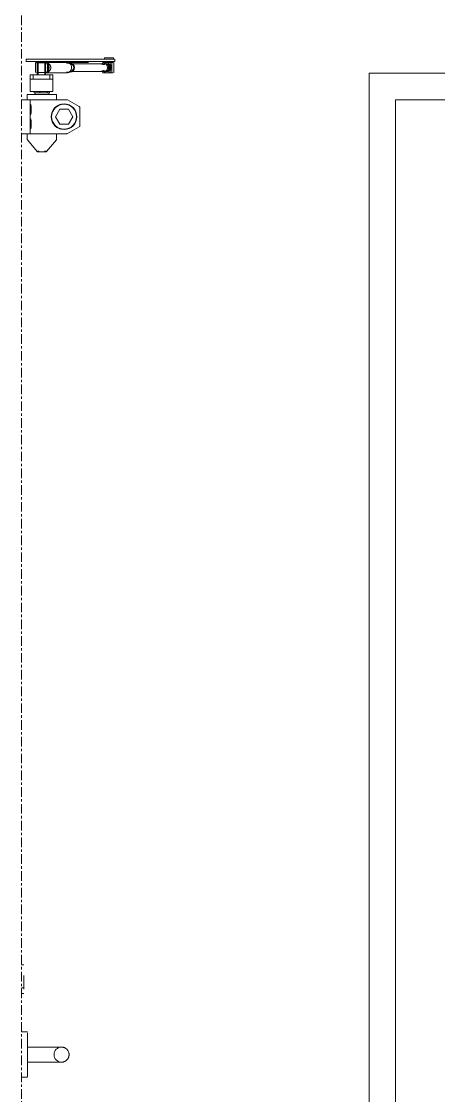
# Model space of a CAD drawing. Header units: millimetres. Extents: x 26124 to 258712, y -8723 to 35400.
# Drawn here: x 237287 to 237839, y 30446 to 31869 of the extents above; entities that cross this region are included whole.
import ezdxf

# ---------------------------------------------------------------- set-up
doc = ezdxf.new("R2010")
doc.units = ezdxf.units.MM
doc.linetypes.add('Grid Line', pattern=[22.225, 12.7, -3.175, 3.175, -3.175])
for name, color, linetype, lineweight in [('A-DOOR', 31, 'Continuous', 9), ('A-DOOR-FRAM', 31, 'Continuous', 9), ('A-WALL', 113, 'Continuous', 9), ('S-GRID-1', 1, 'Grid Line', 9)]:
    doc.layers.add(name, color=color, linetype=linetype, lineweight=lineweight)

# ---------------------------------------------------------------- blocks, each defined once
blk = doc.blocks.new('FD_02 - FD_03 - FD_02-KY THUAT-1000x2200mm-2150404-TKCS_MẶT CẮT 4')
at = {"layer": 'A-DOOR'}
for p, q in [((116458.6, 31818.5), (116487.9, 31818.5)), ((116458.6, 31818.5), (116458.6, 31815.5)), ((116458.6, 31815.5), (116487.9, 31815.5)), ((116473.1, 31814.5), (116471.1, 31814.5)), ((116471.1, 31814.5), (116473.1, 31814.5)), ((116539.1, 31814.5), (116473.1, 31814.5)), ((116512.2, 31814.5), (116484.1, 31814.5)), ((116487.9, 31818.5), (116489.1, 31818.5)), ((116487.9, 31815.5), (116489.1, 31815.5)), ((116488.6, 31818.5), (116488, 31818.5)), ((116488, 31818.5), (116488.6, 31818.5)), ((116488.6, 31815.5), (116488, 31815.5)), ((116488, 31815.5), (116488.6, 31815.5)), ((116489.1, 31818.5), (116514.7, 31818.5)), ((116489.1, 31815.5), (116514.7, 31815.5)), ((116514.7, 31818.5), (116515.7, 31818.5)), ((116514.7, 31815.5), (116515.7, 31815.5)), ((116515.7, 31818.5), (116566.3, 31818.5)), ((116515.7, 31815.5), (116566.3, 31815.5)), ((116539.1, 31814.5), (116541.1, 31814.5)), ((116541.1, 31814.5), (116539.1, 31814.5)), ((116562.9, 31814.5), (116560.9, 31814.5)), ((116561.9, 31814.5), (116561.9, 31811.4)), ((116563.5, 31814.5), (116561.9, 31814.5)), ((116561.9, 31814.5), (116562.5, 31814.5)), ((116562.4, 31820.3), (116562.4, 31818.5)), ((116562.4, 31820.3), (116574.4, 31820.3)), ((116574.4, 31820.3), (116562.4, 31820.3)), ((116562.5, 31814.5), (116562.5, 31811.5)), ((116562.9, 31814.5), (116564, 31814.5)), ((116563.4, 31815.5), (116563.4, 31814.5)), ((116563.6, 31814.5), (116563.4, 31814.5)), ((116563.4, 31814.5), (116563.5, 31814.5)), ((116564, 31814.5), (116566.7, 31814.5)), ((116564, 31811.5), (116564, 31814.5)), ((116568.4, 31818.5), (116565.9, 31818.5)), ((116565.9, 31818.5), (116568.4, 31818.5)), ((116568.4, 31815.5), (116565.9, 31815.5)), ((116565.9, 31815.5), (116568.4, 31815.5)), ((116565.9, 31815.5), (116568.4, 31815.5)), ((116568.4, 31815.5), (116565.9, 31815.5)), ((116566.3, 31818.5), (116567.9, 31818.5)), ((116567.9, 31818.5), (116566.3, 31818.5)), ((116566.3, 31815.5), (116567.9, 31815.5)), ((116567.9, 31815.5), (116566.3, 31815.5)), ((116566.7, 31814.5), (116569.8, 31814.5)), ((116566.8, 31818.5), (116568.4, 31818.5)), ((116568.4, 31818.5), (116566.8, 31818.5)), ((116567.9, 31818.5), (116575.6, 31818.5)), ((116567.9, 31815.5), (116575.6, 31815.5)), ((116570.7, 31814.5), (116568.7, 31814.5)), ((116571.4, 31814.5), (116569.4, 31814.5)), ((116569.7, 31814.5), (116571.9, 31814.5)), ((116569.8, 31814.5), (116569.8, 31800.5)), ((116571.6, 31814.5), (116570.1, 31814.5)), ((116570.7, 31814.5), (116572.2, 31814.5)), ((116572.2, 31814.5), (116573.9, 31814.5)), ((116572.2, 31800.5), (116572.2, 31814.5)), ((116573.4, 31814.5), (116573.4, 31815.5)), ((116574.4, 31818.5), (116574.4, 31820.3)), ((116574.9, 31800.5), (116574.9, 31814.5)), ((116575.6, 31818.5), (116575.6, 31818.5)), ((116575.6, 31815.5), (116575.6, 31815.5)), ((116576, 31815.5), (116576, 31818.5)), ((116471, 31814), (116471, 31801)), ((116472.3, 31814), (116486.7, 31814)), ((116486.7, 31801), (116472.3, 31801)), ((116473.5, 31814), (116473.5, 31798)), ((116474.7, 31814), (116474.7, 31798)), ((116483.3, 31798), (116483.3, 31814)), ((116484.1, 31800.5), (116512.2, 31800.5)), ((116484.5, 31798), (116484.5, 31814)), ((116487, 31801), (116487, 31814)), ((116487.4, 31801.4), (116487.4, 31813.6)), ((116487.4, 31801.4), (116487.4, 31813.6)), ((116516.9, 31813.5), (116512.2, 31813.5)), ((116512.2, 31801.5), (116516.9, 31801.5)), ((116566.9, 31812.5), (116516.9, 31812.5)), ((116516.9, 31802.5), (116566.9, 31802.5)), ((116560.9, 31800.5), (116562.9, 31800.5)), ((116561.9, 31803.6), (116561.9, 31800.5)), ((116562.5, 31803.5), (116562.5, 31800.5)), ((116562.5, 31800.5), (116563, 31800.5)), ((116564, 31800.5), (116562.9, 31800.5)), ((116564, 31800.5), (116564, 31803.5)), ((116566.7, 31800.5), (116564, 31800.5)), ((116565.1, 31811.5), (116566.9, 31811.5)), ((116566.9, 31803.5), (116565.1, 31803.5)), ((116565.3, 31800.5), (116566.9, 31800.5)), ((116569.8, 31800.5), (116566.7, 31800.5)), ((116566.9, 31811.5), (116567.3, 31811.5)), ((116567.2, 31803.5), (116566.9, 31803.5)), ((116569, 31803.5), (116567.2, 31803.5)), ((116567.3, 31811.5), (116569, 31811.5)), ((116568.7, 31800.5), (116570.7, 31800.5)), ((116569, 31803.5), (116569, 31811.5)), ((116570.1, 31800.5), (116571.4, 31800.5)), ((116572.2, 31800.5), (116570.7, 31800.5)), ((116573.6, 31800.5), (116572.2, 31800.5)), ((116464.1, 31792), (116464.1, 31798)), ((116464.1, 31798), (116468.2, 31798)), ((116468.2, 31792), (116464.1, 31792)), ((116464.1, 31781.1), (116464.1, 31789.4)), ((116468.2, 31798), (116489.9, 31798)), ((116468.2, 31792), (116468.2, 31798)), ((116489.9, 31792), (116468.2, 31792)), ((116489.9, 31798), (116494.1, 31798)), ((116489.9, 31792), (116489.9, 31798)), ((116494.1, 31792), (116489.9, 31792)), ((116494.1, 31798), (116494.1, 31792)), ((116494.1, 31789.4), (116494.1, 31781.1)), ((116460, 31772), (116460, 31765)), ((116462.6, 31772), (116460, 31772)), ((116460, 31772), (116474.5, 31772)), ((116464.1, 31776), (116494.1, 31776)), ((116464.1, 31776), (116469.5, 31776)), ((116469.5, 31776), (116476.9, 31776)), ((116469.5, 31774), (116469.5, 31776)), ((116473.2, 31774), (116469.5, 31774)), ((116470.6, 31774), (116470.6, 31772)), ((116471.8, 31774), (116470.6, 31774)), ((116470.6, 31774), (116470.9, 31774)), ((116470.9, 31774), (116471.8, 31774)), ((116477.2, 31774), (116473.2, 31774)), ((116473.2, 31774), (116477.2, 31774)), ((116476.9, 31774), (116473.2, 31774)), ((116474.5, 31772), (116499.1, 31772)), ((116476.9, 31776), (116486.9, 31776)), ((116476.9, 31776), (116476.9, 31774)), ((116481.9, 31774), (116476.9, 31774)), ((116481.9, 31774), (116477.2, 31774)), ((116477.2, 31774), (116481.9, 31774)), ((116481.9, 31774), (116485.9, 31774)), ((116488.3, 31774), (116481.9, 31774)), ((116486.9, 31774), (116481.9, 31774)), ((116485.9, 31774), (116488.6, 31774)), ((116486.9, 31776), (116489.6, 31776)), ((116486.9, 31774), (116486.9, 31776)), ((116488.3, 31774), (116486.9, 31774)), ((116487.8, 31776), (116494.1, 31776)), ((116488.6, 31774), (116488.3, 31774)), ((116489.6, 31774), (116488.3, 31774)), ((116488.6, 31772), (116488.6, 31774)), ((116489.6, 31774), (116489.6, 31776)), ((116494.1, 31776), (116494.1, 31776)), ((116499.1, 31772), (116496.5, 31772)), ((116499.1, 31765), (116499.1, 31772)), ((116464.2, 31765), (116452.6, 31765)), ((116465.7, 31765), (116460, 31765)), ((116460, 31765), (116462.6, 31765)), ((116463.9, 31723), (116463.9, 31762)), ((116464.2, 31765), (116465.2, 31765)), ((116465.2, 31765), (116468.2, 31765)), ((116468.2, 31765), (116512.4, 31765)), ((116513.4, 31764.7), (116528.9, 31756.1)), ((116497.4, 31742.5), (116503.1, 31752.5)), ((116503.1, 31752.5), (116514.7, 31752.5)), ((116514.7, 31752.5), (116520.5, 31742.5)), ((116529.9, 31754.3), (116529.9, 31730.7)), ((116503.1, 31732.5), (116497.4, 31742.5)), ((116514.7, 31732.5), (116503.1, 31732.5)), ((116520.5, 31742.5), (116514.7, 31732.5)), ((116452.6, 31720), (116464.2, 31720)), ((116460.1, 31720), (116460.1, 31712.4)), ((116460.7, 31720), (116460.1, 31720)), ((116460.1, 31720), (116465.8, 31720)), ((116465.2, 31720), (116464.2, 31720)), ((116468.2, 31720), (116465.2, 31720)), ((116512.4, 31720), (116468.2, 31720)), ((116499.1, 31712.4), (116499.1, 31720)), ((116528.9, 31728.9), (116513.4, 31720.3)), ((116460.3, 31711.7), (116473.3, 31696.3)), ((116485.8, 31696.3), (116498.8, 31711.7)), ((116475.9, 31697), (116474, 31697)), ((116474, 31697), (116475.9, 31697)), ((116476.1, 31696), (116483.1, 31696)), ((116483.1, 31696), (116476.1, 31696)), ((116485.1, 31697), (116483.2, 31697)), ((116483.2, 31697), (116485.1, 31697)), ((116455.6, 30619), (116452.6, 30619)), ((116455.6, 30604.9), (116455.6, 30600)), ((116455.6, 30600), (116455.6, 30586.6)), ((116455.6, 30595.1), (116455.6, 30588.3)), ((116452.6, 30588.3), (116455.6, 30588.3)), ((116452.6, 30581), (116455.6, 30581)), ((116460.6, 30530), (116452.6, 30530)), ((116460.6, 30529), (116460.6, 30500)), ((116490.6, 30510), (116460.6, 30510)), ((116460.6, 30500), (116460.6, 30471)), ((116460.6, 30490), (116490.6, 30490)), ((116452.6, 30470), (116460.6, 30470))]:
    blk.add_line(p, q, dxfattribs=at)
at = {"layer": 'A-DOOR', "flags": 128}
for points in [[(116566.2, 31807.5), (116566.2, 31808.3), (116566.1, 31809), (116565.9, 31809.7), (116565.7, 31810.4), (116565.4, 31811), (116565.1, 31811.5)], [(116565.1, 31803.5), (116565.4, 31804), (116565.7, 31804.6), (116565.9, 31805.3), (116566.1, 31806), (116566.2, 31806.7), (116566.2, 31807.5)], [(116464.2, 31765), (116464.1, 31764.9), (116464.1, 31764.7), (116464, 31764.3), (116464, 31763.9), (116463.9, 31763.3), (116463.9, 31762.7), (116463.9, 31762)], [(116463.9, 31762), (116463.9, 31762.7), (116463.9, 31763.3), (116464, 31763.9), (116464, 31764.3), (116464.1, 31764.7), (116464.1, 31764.9)], [(116463.9, 31723), (116463.9, 31722.3), (116463.9, 31721.7), (116464, 31721.1), (116464, 31720.7), (116464.1, 31720.3), (116464.1, 31720.1), (116464.2, 31720)], [(116464.1, 31720.1), (116464.1, 31720.3), (116464, 31720.7), (116464, 31721.1), (116463.9, 31721.7), (116463.9, 31722.3), (116463.9, 31723)], [(116460.3, 31711.7), (116460.3, 31711.7), (116460.3, 31711.8), (116460.2, 31711.8), (116460.2, 31711.8), (116460.2, 31711.9), (116460.2, 31711.9), (116460.2, 31712), (116460.1, 31712), (116460.1, 31712), (116460.1, 31712.1), (116460.1, 31712.1), (116460.1, 31712.2), (116460.1, 31712.2), (116460.1, 31712.3), (116460.1, 31712.3), (116460.1, 31712.3), (116460.1, 31712.4), (116460.1, 31712.4)], [(116499.1, 31712.4), (116499.1, 31712.4), (116499.1, 31712.3), (116499.1, 31712.3), (116499, 31712.2), (116499, 31712.2), (116499, 31712.1), (116499, 31712.1), (116499, 31712.1), (116499, 31712), (116499, 31712), (116499, 31711.9), (116498.9, 31711.9), (116498.9, 31711.9), (116498.9, 31711.8), (116498.9, 31711.8), (116498.8, 31711.7), (116498.8, 31711.7), (116498.8, 31711.7)], [(116474, 31696), (116474, 31696), (116473.9, 31696), (116473.9, 31696), (116473.8, 31696), (116473.8, 31696), (116473.8, 31696), (116473.7, 31696), (116473.7, 31696), (116473.7, 31696.1), (116473.6, 31696.1), (116473.6, 31696.1), (116473.6, 31696.1), (116473.5, 31696.1), (116473.5, 31696.1), (116473.5, 31696.2), (116473.4, 31696.2), (116473.4, 31696.2), (116473.4, 31696.2), (116473.4, 31696.3), (116473.3, 31696.3), (116473.3, 31696.3), (116473.3, 31696.3)], [(116474, 31696), (116474, 31696), (116474, 31696), (116474, 31696), (116474.1, 31696), (116474.1, 31696), (116474.1, 31696), (116474.2, 31696), (116474.3, 31696), (116474.3, 31696), (116474.4, 31696), (116474.5, 31696), (116474.6, 31696), (116474.7, 31696), (116474.8, 31696), (116475, 31696), (116475.1, 31696), (116475.2, 31696), (116475.4, 31696), (116475.5, 31696), (116475.7, 31696), (116475.8, 31696), (116476, 31696), (116476.2, 31696), (116476.4, 31696), (116476.6, 31696), (116476.7, 31696), (116476.9, 31696), (116477.1, 31696), (116477.3, 31696), (116477.5, 31696), (116477.8, 31696), (116478, 31696), (116478.2, 31696), (116478.4, 31696), (116478.6, 31696), (116478.8, 31696), (116479.1, 31696), (116479.3, 31696), (116479.5, 31696), (116479.7, 31696), (116479.9, 31696), (116480.2, 31696), (116480.4, 31696), (116480.6, 31696), (116480.8, 31696), (116481, 31696), (116481.3, 31696), (116481.5, 31696), (116481.7, 31696), (116481.9, 31696), (116482.1, 31696), (116482.3, 31696), (116482.5, 31696), (116482.7, 31696), (116482.8, 31696), (116483, 31696), (116483.2, 31696), (116483.4, 31696), (116483.5, 31696), (116483.7, 31696), (116483.8, 31696), (116484, 31696), (116484.1, 31696), (116484.2, 31696), (116484.3, 31696), (116484.5, 31696), (116484.6, 31696), (116484.7, 31696), (116484.7, 31696), (116484.8, 31696), (116484.9, 31696), (116484.9, 31696), (116485, 31696), (116485, 31696), (116485.1, 31696), (116485.1, 31696), (116485.1, 31696), (116485.1, 31696)], [(116485.1, 31696), (116485.1, 31696), (116485.1, 31696), (116485.1, 31696), (116485.1, 31696), (116485, 31696), (116485, 31696), (116484.9, 31696), (116484.9, 31696), (116484.8, 31696), (116484.7, 31696), (116484.6, 31696), (116484.5, 31696), (116484.4, 31696), (116484.3, 31696), (116484.2, 31696), (116484, 31696), (116483.9, 31696), (116483.8, 31696), (116483.6, 31696), (116483.4, 31696), (116483.3, 31696), (116483.1, 31696), (116482.9, 31696), (116482.8, 31696), (116482.6, 31696), (116482.4, 31696), (116482.2, 31696), (116482, 31696), (116481.8, 31696), (116481.6, 31696), (116481.4, 31696), (116481.2, 31696), (116480.9, 31696), (116480.7, 31696), (116480.5, 31696), (116480.3, 31696), (116480.1, 31696), (116479.8, 31696), (116479.6, 31696), (116479.4, 31696), (116479.2, 31696), (116479, 31696), (116478.7, 31696), (116478.5, 31696), (116478.3, 31696), (116478.1, 31696), (116477.9, 31696), (116477.7, 31696), (116477.4, 31696), (116477.2, 31696), (116477, 31696), (116476.8, 31696), (116476.7, 31696), (116476.5, 31696), (116476.3, 31696), (116476.1, 31696), (116475.9, 31696), (116475.8, 31696), (116475.6, 31696), (116475.5, 31696), (116475.3, 31696), (116475.2, 31696), (116475, 31696), (116474.9, 31696), (116474.8, 31696), (116474.7, 31696), (116474.6, 31696), (116474.5, 31696), (116474.4, 31696), (116474.3, 31696), (116474.2, 31696), (116474.2, 31696), (116474.1, 31696), (116474.1, 31696), (116474, 31696), (116474, 31696), (116474, 31696), (116474, 31696)], [(116485.8, 31696.3), (116485.8, 31696.3), (116485.8, 31696.3), (116485.8, 31696.2), (116485.7, 31696.2), (116485.7, 31696.2), (116485.7, 31696.2), (116485.6, 31696.2), (116485.6, 31696.1), (116485.6, 31696.1), (116485.6, 31696.1), (116485.5, 31696.1), (116485.5, 31696.1), (116485.5, 31696.1), (116485.4, 31696), (116485.4, 31696), (116485.3, 31696), (116485.3, 31696), (116485.3, 31696), (116485.2, 31696), (116485.2, 31696), (116485.2, 31696), (116485.1, 31696)], [(116490.6, 30510), (116491.2, 30510), (116491.8, 30510), (116492.4, 30510), (116493, 30510), (116493.5, 30510), (116494.1, 30510), (116494.7, 30510), (116495.3, 30510), (116495.8, 30510), (116496.4, 30510), (116497, 30510), (116497.5, 30510), (116498, 30510), (116498.5, 30510), (116499, 30510), (116499.5, 30510), (116500, 30510), (116500.5, 30510), (116500.9, 30510), (116501.3, 30510), (116501.7, 30510), (116502.1, 30510), (116502.5, 30510), (116502.9, 30510), (116503.2, 30510), (116503.5, 30510), (116503.8, 30510), (116504.1, 30510), (116504.3, 30510), (116504.5, 30510), (116504.8, 30510), (116504.9, 30510), (116505.1, 30510), (116505.2, 30510), (116505.3, 30510), (116505.4, 30510), (116505.5, 30510), (116505.5, 30510), (116505.6, 30510)], [(116505.6, 30510), (116506, 30510), (116506.4, 30510), (116506.8, 30509.9), (116507.2, 30509.9), (116507.6, 30509.8), (116507.9, 30509.7), (116508.3, 30509.6), (116508.7, 30509.5), (116509.1, 30509.4), (116509.5, 30509.2), (116509.8, 30509), (116510.2, 30508.9), (116510.5, 30508.7)], [(116511.6, 30492), (116511.3, 30491.8), (116511, 30491.6), (116510.6, 30491.4), (116510.3, 30491.2), (116509.9, 30491), (116509.6, 30490.8), (116509.2, 30490.7), (116508.8, 30490.5), (116508.4, 30490.4), (116508, 30490.3), (116507.7, 30490.2), (116507.3, 30490.1), (116506.9, 30490.1)], [(116515.6, 30500), (116515.6, 30499.6), (116515.5, 30499.2), (116515.5, 30498.8), (116515.4, 30498.4), (116515.4, 30498), (116515.3, 30497.6), (116515.2, 30497.2), (116515.1, 30496.9), (116514.9, 30496.5), (116514.8, 30496.1), (116514.6, 30495.7), (116514.4, 30495.4), (116514.2, 30495), (116514, 30494.7), (116513.8, 30494.4), (116513.6, 30494), (116513.3, 30493.7), (116513.1, 30493.4)], [(116515.3, 30502.5), (116515.3, 30502.1), (116515.4, 30501.7), (116515.5, 30501.3), (116515.5, 30500.9), (116515.6, 30500.5), (116515.6, 30500.1), (116515.6, 30500)], [(116504.8, 30490), (116504.6, 30490), (116504.4, 30490), (116504.1, 30490), (116503.9, 30490), (116503.6, 30490), (116503.3, 30490), (116502.9, 30490), (116502.6, 30490), (116502.2, 30490), (116501.8, 30490), (116501.4, 30490), (116501, 30490), (116500.6, 30490), (116500.1, 30490), (116499.7, 30490), (116499.2, 30490), (116498.7, 30490), (116498.2, 30490), (116497.6, 30490), (116497.1, 30490), (116496.6, 30490), (116496, 30490), (116495.4, 30490), (116494.9, 30490), (116494.3, 30490), (116493.7, 30490), (116493.1, 30490), (116492.5, 30490), (116491.9, 30490), (116491.3, 30490), (116490.7, 30490), (116490.6, 30490)]]:
    blk.add_lwpolyline(points, dxfattribs=at)
at = {"layer": 'A-DOOR'}
for centre, radius, start, end in [((116508.9, 31742.5), 17, 0, 180), ((116508.9, 31742.5), 16.5, 0, 180), ((116508.9, 31742.5), 17, 105, 120), ((116512.4, 31763), 2, 60.8025, 90), ((116527.9, 31754.3), 2, 0, 60.8025), ((116508.9, 31742.5), 17, 180, 0), ((116508.9, 31742.5), 16.5, 180, 0), ((116527.9, 31730.7), 2, 299.1975, 0), ((116508.9, 31742.5), 17, 240, 255), ((116512.4, 31722), 2, 270, 299.1975), ((116505.6, 30500), 10, 0, 180), ((116505.6, 30500), 10, 180, 0)]:
    blk.add_arc(centre, radius, start, end, dxfattribs=at)
for centre, major_axis, ratio, start_param, end_param in [((116484.1, 31807.5), (0, 7), 0.965835, 6.029595, 6.536775), ((116512.2, 31807.5), (0, 7), 0.965835, 4.712389, 6.544985), ((116560.9, 31807.5), (0, 7), 0.259156, 0, 1.047198), ((116562.9, 31807.5), (0, 7), 0.259156, 0, 1.047198), ((116568.7, 31807.5), (0, 7), 0.259156, 0, 1.308997), ((116570.7, 31807.5), (0, 7), 0.259156, 0, 1.570796), ((116484.1, 31807.5), (0, 7), 0.965835, 3.141593, 3.395183), ((116485.3, 31807.5), (0, 6.79), 0.259156, 4.712389, 5.736177), ((116485.3, 31807.5), (0, 6.79), 0.259156, 3.688601, 4.712389), ((116487.4, 31807.5), (0, 2.5), 0.259156, 4.712389, 7.853982), ((116487.4, 31807.5), (0, 2.5), 0.259156, 1.570796, 4.712389), ((116487.3, 31807.5), (0, 6.79), 0.259156, 4.712389, 5.992125), ((116487.3, 31807.5), (0, 6.79), 0.259156, 3.432653, 4.712389), ((116512.2, 31807.5), (0, 7), 0.965835, 2.879793, 4.712389), ((116516.9, 31807.5), (0, 6), 0.965835, 4.712389, 6.283185), ((116516.9, 31807.5), (0, 6), 0.965835, 3.141593, 4.712389), ((116516.9, 31807.5), (0, 5), 0.965835, 4.712389, 6.021386), ((116516.9, 31807.5), (0, 5), 0.965835, 3.403392, 4.712389), ((116560.9, 31807.5), (0, 7), 0.259156, 2.094395, 3.141593), ((116562.9, 31807.5), (0, 7), 0.259156, 2.094395, 3.141593), ((116566.9, 31807.5), (0, 5), 0.965835, 2.879793, 3.141593), ((116568.7, 31807.5), (0, 7), 0.259156, 1.832596, 3.141593), ((116568.2, 31807.5), (0, 2.5), 0.259156, 4.712389, 7.853982), ((116568.2, 31807.5), (0, 2.5), 0.259156, 4.712389, 7.853982), ((116568.2, 31807.5), (0, 2.5), 0.259156, 1.570796, 4.712389), ((116568.2, 31807.5), (0, 2.5), 0.259156, 1.570796, 4.712389), ((116570.7, 31807.5), (0, 7), 0.259156, 1.570796, 3.141593), ((116566, 31807.5), (0, 5), 0.965835, 4.942493, 5.632805), ((116566, 31807.5), (0, 5), 0.965835, 3.791973, 4.482285), ((116566.9, 31807.5), (0, 5), 0.965835, 5.235988, 5.759587), ((116566.9, 31807.5), (0, 5), 0.965835, 3.665191, 4.18879), ((116570.1, 31807.5), (0, 2.5), 0.259156, 4.712389, 7.853982), ((116570.1, 31807.5), (0, 2.5), 0.259156, 1.570796, 4.712389), ((116464.1, 31786), (0, 6), 0.000349, 5.323254, 6.283185), ((116494.1, 31786), (0, 6), 0.000349, 5.323254, 6.283185), ((116464.1, 31788), (0, 12), 0.000349, 2.181662, 3.141593), ((116494.1, 31788), (0, 12), 0.000349, 2.181662, 3.141593)]:
    blk.add_ellipse(centre, major_axis=major_axis, ratio=ratio, start_param=start_param, end_param=end_param, dxfattribs=at)
for points, knots in [([(116487.4, 31813.6), (116487.7, 31813.5), (116488.1, 31813.2), (116488.6, 31812.8), (116489, 31812.5), (116489.3, 31812.3), (116489.5, 31812), (116489.7, 31811.8), (116489.8, 31811.7), (116489.9, 31811.5), (116490.1, 31811.3), (116490.3, 31811.1), (116490.4, 31810.8), (116490.6, 31810.6), (116490.7, 31810.4), (116490.8, 31810.3), (116490.9, 31810), (116491, 31809.8), (116491.1, 31809.4), (116491.2, 31809), (116491.3, 31808.7), (116491.4, 31808.2), (116491.4, 31807.8), (116491.5, 31807.5)], [0, 0, 0, 0, 0.1, 0.2, 0.25, 0.3, 0.35, 0.375, 0.4, 0.425, 0.45, 0.5, 0.55, 0.575, 0.6, 0.625, 0.65, 0.7, 0.75, 0.8, 0.85, 0.9, 1, 1, 1, 1]), ([(116491.5, 31807.5), (116491.4, 31807.2), (116491.4, 31806.8), (116491.3, 31806.3), (116491.2, 31806), (116491.1, 31805.6), (116491, 31805.2), (116490.9, 31805), (116490.8, 31804.7), (116490.7, 31804.6), (116490.6, 31804.4), (116490.4, 31804.2), (116490.3, 31803.9), (116490.1, 31803.7), (116489.9, 31803.5), (116489.8, 31803.3), (116489.7, 31803.2), (116489.5, 31803), (116489.3, 31802.7), (116489, 31802.5), (116488.6, 31802.2), (116488.1, 31801.8), (116487.7, 31801.5), (116487.4, 31801.4)], [0, 0, 0, 0, 0.1, 0.15, 0.2, 0.25, 0.3, 0.35, 0.375, 0.4, 0.425, 0.45, 0.5, 0.55, 0.575, 0.6, 0.625, 0.65, 0.7, 0.75, 0.8, 0.9, 1, 1, 1, 1]), ([(116464.1, 31752), (116464.1, 31753.2), (116464.2, 31755), (116464.3, 31756.9), (116464.4, 31757.9), (116464.6, 31758.5), (116464.7, 31758.7), (116464.9, 31758.4), (116465, 31757.6), (116465.2, 31756.4), (116465.2, 31755.4), (116465.2, 31754.9)], [0, 0, 0, 0, 0.2, 0.3, 0.4, 0.5, 0.6, 0.7, 0.8, 0.9, 1, 1, 1, 1]), ([(116465.2, 31754.9), (116465.2, 31756), (116465.1, 31757.3), (116464.9, 31758.4), (116464.7, 31758.7), (116464.6, 31758.5), (116464.4, 31757.9), (116464.3, 31756.9), (116464.2, 31755.5), (116464.2, 31753.8), (116464.1, 31752.6), (116464.1, 31752)], [0, 0, 0, 0, 0.2, 0.3, 0.4, 0.5, 0.6, 0.7, 0.8, 0.9, 1, 1, 1, 1]), ([(116465.2, 31749.1), (116465.2, 31748), (116465.1, 31746.7), (116464.9, 31745.6), (116464.7, 31745.3), (116464.6, 31745.5), (116464.4, 31746.1), (116464.3, 31747.1), (116464.2, 31748.5), (116464.2, 31750.2), (116464.1, 31751.4), (116464.1, 31752)], [0, 0, 0, 0, 0.2, 0.3, 0.4, 0.5, 0.6, 0.7, 0.8, 0.9, 1, 1, 1, 1]), ([(116464.1, 31752), (116464.1, 31750.8), (116464.2, 31749), (116464.3, 31747.1), (116464.4, 31746.1), (116464.6, 31745.5), (116464.7, 31745.3), (116464.9, 31745.6), (116465, 31746.4), (116465.2, 31747.6), (116465.2, 31748.6), (116465.2, 31749.1)], [0, 0, 0, 0, 0.2, 0.3, 0.4, 0.5, 0.6, 0.7, 0.8, 0.9, 1, 1, 1, 1]), ([(116464.1, 31733), (116464.1, 31734.2), (116464.2, 31736), (116464.3, 31737.9), (116464.4, 31738.9), (116464.6, 31739.5), (116464.7, 31739.7), (116464.9, 31739.4), (116465, 31738.6), (116465.2, 31737.4), (116465.2, 31736.4), (116465.2, 31735.9)], [0, 0, 0, 0, 0.2, 0.3, 0.4, 0.5, 0.6, 0.7, 0.8, 0.9, 1, 1, 1, 1]), ([(116465.2, 31735.9), (116465.2, 31737), (116465.1, 31738.3), (116464.9, 31739.4), (116464.7, 31739.7), (116464.6, 31739.5), (116464.4, 31738.9), (116464.3, 31737.9), (116464.2, 31736.5), (116464.2, 31734.8), (116464.1, 31733.6), (116464.1, 31733)], [0, 0, 0, 0, 0.2, 0.3, 0.4, 0.5, 0.6, 0.7, 0.8, 0.9, 1, 1, 1, 1]), ([(116465.2, 31730.1), (116465.2, 31729), (116465.1, 31727.7), (116464.9, 31726.6), (116464.7, 31726.3), (116464.6, 31726.5), (116464.4, 31727.1), (116464.3, 31728.1), (116464.2, 31729.5), (116464.2, 31731.2), (116464.1, 31732.4), (116464.1, 31733)], [0, 0, 0, 0, 0.2, 0.3, 0.4, 0.5, 0.6, 0.7, 0.8, 0.9, 1, 1, 1, 1]), ([(116464.1, 31733), (116464.1, 31731.8), (116464.2, 31730), (116464.3, 31728.1), (116464.4, 31727.1), (116464.6, 31726.5), (116464.7, 31726.3), (116464.9, 31726.6), (116465, 31727.4), (116465.2, 31728.6), (116465.2, 31729.6), (116465.2, 31730.1)], [0, 0, 0, 0, 0.2, 0.3, 0.4, 0.5, 0.6, 0.7, 0.8, 0.9, 1, 1, 1, 1])]:
    blk.add_open_spline(points, degree=3, knots=knots, dxfattribs=at)
for points in [[(116465.2, 31754.9), (116465.3, 31754.4), (116465.3, 31753.5), (116465.4, 31752.5), (116465.4, 31752)], [(116465.3, 31753.5), (116465.3, 31754), (116465.3, 31754.4), (116465.2, 31754.9)], [(116465.4, 31752), (116465.4, 31751.5), (116465.3, 31750.5), (116465.3, 31749.6), (116465.2, 31749.1)], [(116465.2, 31749.1), (116465.3, 31749.6), (116465.3, 31750), (116465.3, 31750.5)], [(116465.2, 31735.9), (116465.3, 31735.4), (116465.3, 31734.5), (116465.4, 31733.5), (116465.4, 31733)], [(116465.3, 31734.5), (116465.3, 31735), (116465.3, 31735.4), (116465.2, 31735.9)], [(116465.4, 31733), (116465.4, 31732.5), (116465.3, 31731.5), (116465.3, 31730.6), (116465.2, 31730.1)], [(116465.2, 31730.1), (116465.3, 31730.6), (116465.3, 31731), (116465.3, 31731.5)]]:
    blk.add_open_spline(points, degree=3, dxfattribs=at)
blk = doc.blocks.new('FD_01 - FD_01-1200x2200mm-V248-TKCS_MẶT CẮT 4')
at = {"layer": 'A-DOOR'}
for p, q in [((117602.4, 31765), (116947.6, 31765)), ((116947.6, 31765), (116947.6, 29600))]:
    blk.add_line(p, q, dxfattribs=at)
at = {"layer": 'A-DOOR-FRAM'}
for p, q in [((117998, 31800), (116912.6, 31800)), ((116912.6, 29600), (116912.6, 31800)), ((116947.6, 31765), (116947.6, 29600)), ((116947.6, 31765), (117602.4, 31765))]:
    blk.add_line(p, q, dxfattribs=at)

msp = doc.modelspace()

# ---------------------------------------------------------------- linework, layer by layer
at = {"layer": 'A-WALL'}
for p, q in [((237747.5, 31800), (238832.9, 31800)), ((237747.5, 29600), (237747.5, 31800))]:
    msp.add_line(p, q, dxfattribs=at)
at = {"layer": 'S-GRID-1'}
msp.add_line((237287.5, 30285.9), (237287.5, 34285.9), dxfattribs=at)

# ---------------------------------------------------------------- block references
at = {"layer": 'A-DOOR'}
for name in ['FD_02 - FD_03 - FD_02-KY THUAT-1000x2200mm-2150404-TKCS_MẶT CẮT 4', 'FD_01 - FD_01-1200x2200mm-V248-TKCS_MẶT CẮT 4']:
    msp.add_blockref(name, (120834.9, 0), dxfattribs=at)

doc.saveas('drawing.dxf')
